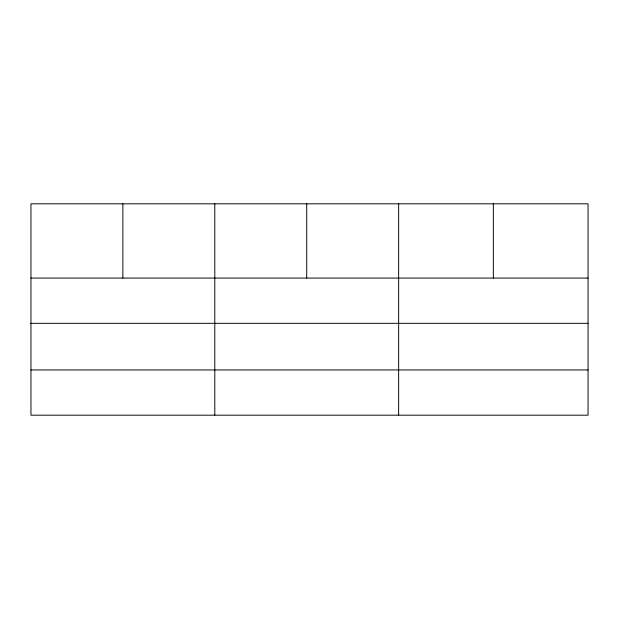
<?xml version="1.0" encoding="UTF-8"?>
<svg xmlns="http://www.w3.org/2000/svg" width="619" height="619" viewBox="0 0 619 619"><rect width="100%" height="100%" fill="white"/><g stroke="black" fill="none" stroke-linecap="round" stroke-linejoin="round"><path stroke-width="0.93" d="M588.05 323.327L588.05 203.813L30.95 203.813L30.95 415.187L588.05 415.187L588.05 323.327L30.95 323.327M30.95 278.078L588.05 278.078M30.95 369.945L588.05 369.945M493.343 203.813L493.343 278.078M398.636 203.813L398.636 415.187M306.714 203.813L306.714 278.078M214.793 203.813L214.793 415.187M122.872 203.813L122.872 278.078"/></g></svg>
